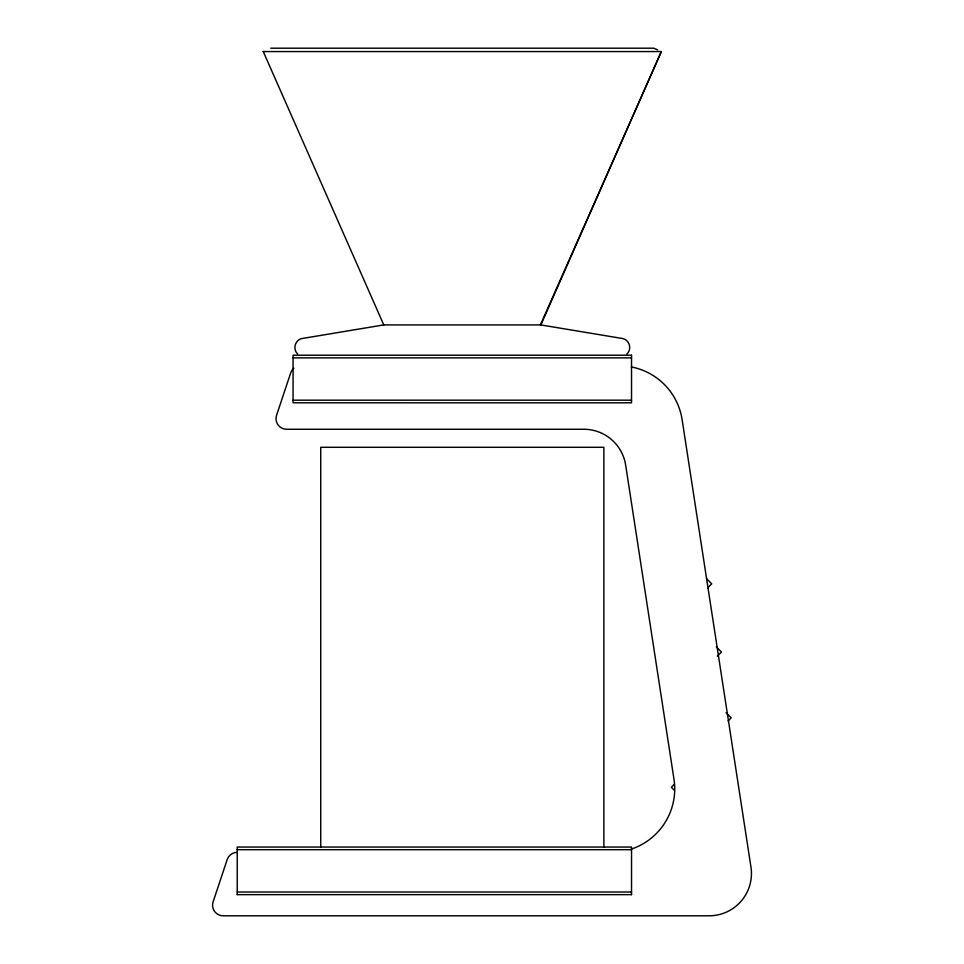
<?xml version="1.0" encoding="UTF-8"?>
<svg xmlns="http://www.w3.org/2000/svg" width="964" height="964" viewBox="0 0 964 964"><rect width="100%" height="100%" fill="white"/><g stroke="black" fill="none" stroke-linecap="round" stroke-linejoin="round"><path stroke-width="1.45" d="M297.695 353.969C292.297 349.209 295.225 339.533 302.31 338.484L383.78 324.916L540.876 324.916L661.34 51.562L263.124 51.562M540.406 324.916L661.34 51.562M626.901 353.969C632.3 349.209 629.384 339.533 622.298 338.484L540.816 324.916M707.576 587.919L711.709 583.798L706.552 578.641M717.324 656.159L721.458 652.038L716.3 646.868M728.109 720.927L731.206 717.831L726.049 712.673M674.463 784.19L671.366 787.287L674.463 790.384M270.751 48.2L653.845 48.2L657.665 49.875M293.068 357.861L631.528 357.861M293.068 400.181L631.528 400.181M237.228 849.694L631.528 849.694M237.228 892.001L631.528 892.001M237.228 894.64L631.528 894.64M263.256 51.562L383.78 324.916M631.528 894.64L631.528 847.055L237.228 847.055L237.228 894.64M603.886 847.055L603.886 447.296L320.723 447.296L320.723 847.055M293.839 368.32A10.58 10.58 0 0 0 290.658 373.032L276.56 415.339A10.58 10.58 0 0 0 286.585 429.257L583.847 429.257A42.308 42.308 0 0 1 625.66 465.13L673.981 779.225A63.467 63.467 0 0 1 631.312 849.091M237.228 852.333A10.58 10.58 0 0 0 227.191 859.575L213.092 901.882A10.58 10.58 0 0 0 223.13 915.8L709.143 915.8A42.308 42.308 0 0 0 750.956 867.058L682.114 419.617A63.467 63.467 0 0 0 631.324 366.935M631.528 355.222L293.068 355.222L293.068 402.807L631.528 402.819L631.528 355.234"/></g></svg>
